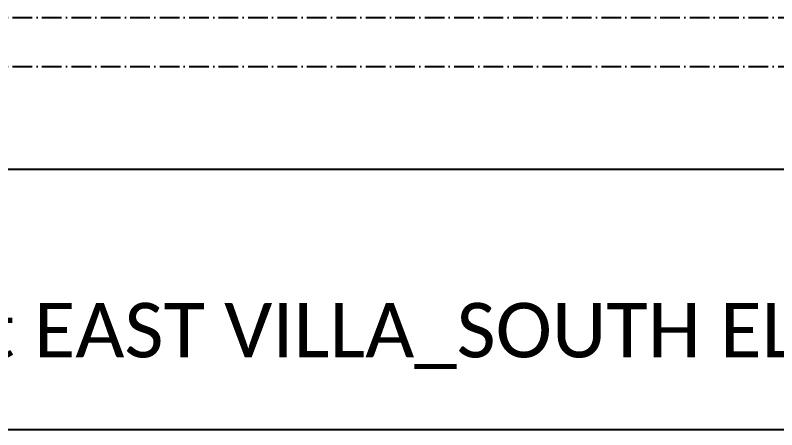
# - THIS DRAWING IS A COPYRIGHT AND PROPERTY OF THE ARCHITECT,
# Model space of a CAD drawing. Header units: millimetres. Extents: x -620 to 116137, y -21481 to 17722.
# Drawn here: x 10290 to 17275, y -21481 to -17683 of the extents above; entities that cross this region are included whole.
import ezdxf
from ezdxf.xclip import XClip

# ---------------------------------------------------------------- set-up
doc = ezdxf.new("R2010")
doc.units = ezdxf.units.MM
doc.header["$LTSCALE"] = 150
doc.header["$XCLIPFRAME"] = 2
doc.linetypes.add('ACAD_ISO10W100', pattern=[18, 12, -3, 0, -3])
doc.layers.add('ad-Grid', color=8, linetype='ACAD_ISO10W100')
doc.layers.add('ad-Text main', color=7, linetype='Continuous')
doc.styles.get("Standard").update_dxf_attribs({"font": 'calibril.ttf'})

# ---------------------------------------------------------------- blocks, each defined once
blk = doc.blocks.new('zw$38DE')
at = {"layer": 'ad-Grid', "ltscale": 0.1}
for points in [[(-27431.1, -750), (-2459.8, -750), (-2319.6, -1093), (0, -1093)], [(-27431.1, -1200), (-2459.8, -1200), (-2319.6, -1543), (0, -1543)]]:
    blk.add_lwpolyline(points, dxfattribs=at)

msp = doc.modelspace()

# ---------------------------------------------------------------- linework, layer by layer
msp.add_lwpolyline([(0, -9535.3), (29034.2, -9535.3), (29034.2, -21480.7), (0, -21480.7)], close=True)

# ---------------------------------------------------------------- block references
ref = msp.add_blockref('zw$38DE', (26279.9, -16952.2))
XClip(ref).set_block_clipping_path([(-24388.2934201569, -2140.6281090205), (349.01197073, 5188.3683916222)])

# ---------------------------------------------------------------- next in the draw order: texts
at = {"layer": 'ad-Text main', "insert": (13796.3, -20631.1), "char_height": 500, "width": 14060.657, "attachment_point": 5, "bg_fill": 2}
msp.add_mtext('1625 Sqft EAST VILLA_SOUTH ELEVATION', dxfattribs=at)

doc.saveas('drawing.dxf')
